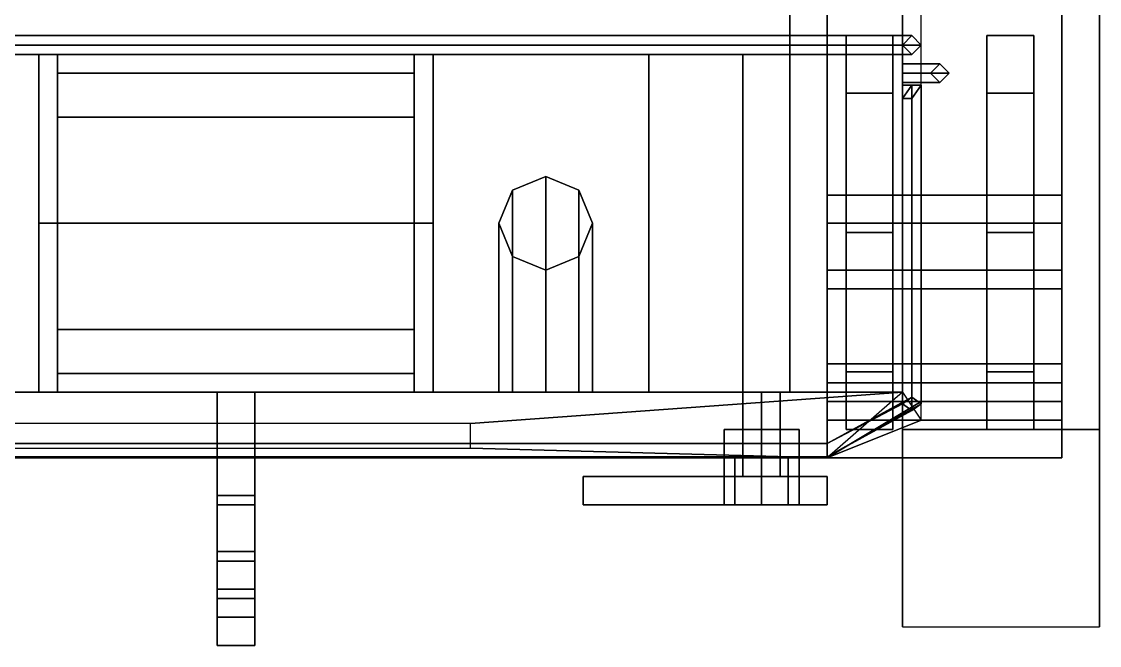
# Model space of a CAD drawing. Header units: millimetres. Extents: x -0.92 to 3, y -1.95 to 6.
# Drawn here: x -0.228 to 0.92, y -1.95 to -1.285 of the extents above; entities that cross this region are included whole.
import ezdxf

# ---------------------------------------------------------------- set-up
doc = ezdxf.new("R2010")
doc.units = ezdxf.units.MM
for name, color, linetype in [('mudguards', 6, 'Continuous'), ('tent', 5, 'Continuous'), ('tracks', 3, 'Continuous'), ('wheels', 2, 'Continuous')]:
    doc.layers.add(name, color=color, linetype=linetype)

msp = doc.modelspace()

# ---------------------------------------------------------------- linework, layer by layer
for points in [[(0.59, -1.68, 0.87), (0.59, -1.68, 0.37), (0.59, 1.61, 0.6), (0.59, 1.54, 0.87)], [(0.59, -1.68, 0.37), (0.59, 1.42, 0.37), (0.59, 1.61, 0.51), (0.59, 1.61, 0.6)], [(-0.59, -1.68, 0.37), (-0.59, 1.42, 0.37), (0.59, 1.42, 0.37), (0.59, -1.68, 0.37)], [(0.71, -1.3, 0.87), (0.71, -0.91, 0.87), (-0.71, -0.91, 0.87), (-0.71, -1.3, 0.87)], [(0.71, -1.3, 1.6), (0.71, -1.3, 0.87), (-0.71, -1.3, 0.87), (-0.71, -1.3, 1.6)], [(-0.71, -1.3, 1.6), (-0.71, -1.68, 1.43), (0.71, -1.68, 1.43), (0.71, -1.3, 1.6)], [(0.63, -1.31, 2.13), (0.63, -1.3, 2.12), (-0.63, -1.3, 2.12), (-0.63, -1.31, 2.13)], [(0.63, -1.3, 2.12), (0.63, -1.31, 2.11), (-0.63, -1.31, 2.11), (-0.63, -1.3, 2.12)], [(0.73, -1.31, 2.05), (0.72, -1.3, 2.05), (0.63, -1.3, 2.12), (0.63, -1.31, 2.13)], [(0.72, -1.3, 2.05), (0.71, -1.31, 2.05), (0.63, -1.31, 2.11), (0.63, -1.3, 2.12)], [(0.71, -1.68, 1.43), (0.71, -1.68, 0.87), (0.71, -1.3, 0.87), (0.71, -1.3, 1.6)], [(0.72, -1.3, 1.58), (0.71, -1.31, 1.59), (0.71, -1.31, 2.05), (0.72, -1.3, 2.05)], [(0.71, -1.31, 1.57), (0.71, -1.3, 1.58), (0.72, -1.3, 1.58), (0.73, -1.31, 1.57)], [(0.71, -1.3, 1.58), (0.71, -1.31, 1.59), (0.71, -1.31, 1.59), (0.72, -1.3, 1.58)], [(0.73, -1.31, 1.57), (0.72, -1.3, 1.58), (0.72, -1.3, 2.05), (0.73, -1.31, 2.05)], [(0.63, -1.31, 2.11), (0.63, -1.32, 2.12), (-0.63, -1.32, 2.12), (-0.63, -1.31, 2.11)], [(0.63, -1.32, 2.12), (0.63, -1.31, 2.13), (-0.63, -1.31, 2.13), (-0.63, -1.32, 2.12)], [(-0.44, -1.32, 0.89), (-0.54, -1.32, 0.77), (0.54, -1.32, 0.77), (0.44, -1.32, 0.89)], [(-0.54, -1.32, 0.77), (-0.54, -1.32, 0.61), (0.54, -1.32, 0.61), (0.54, -1.32, 0.77)], [(-0.54, -1.32, 0.61), (-0.54, -1.68, 0.61), (0.54, -1.68, 0.61), (0.54, -1.32, 0.61)], [(-0.44, -1.32, 1.06), (-0.44, -1.32, 0.89), (0.44, -1.32, 0.89), (0.44, -1.32, 1.06)], [(-0.44, -1.68, 1.06), (-0.44, -1.32, 1.06), (0.44, -1.32, 1.06), (0.44, -1.68, 1.06)], [(-0.21, -1.32, 0.61), (-0.21, -1.68, 0.93), (-0.21, -1.5, 1.02), (-0.21, -1.32, 1.02)], [(-0.21, -1.32, 1.02), (-0.21, -1.5, 1.02), (-0.19, -1.5, 1.02), (-0.19, -1.32, 1.02)], [(-0.21, -1.68, 0.61), (-0.21, -1.68, 0.61), (-0.21, -1.68, 0.93), (-0.21, -1.32, 0.61)], [(-0.19, -1.5, 1.02), (-0.19, -1.68, 0.93), (-0.19, -1.32, 0.61), (-0.19, -1.32, 1.02)], [(-0.19, -1.68, 0.93), (-0.19, -1.68, 0.61), (-0.19, -1.68, 0.61), (-0.19, -1.32, 0.61)], [(0.19, -1.32, 0.61), (0.19, -1.68, 0.93), (0.19, -1.5, 1.02), (0.19, -1.32, 1.02)], [(0.19, -1.68, 0.61), (0.19, -1.68, 0.61), (0.19, -1.68, 0.93), (0.19, -1.32, 0.61)], [(0.19, -1.32, 1.02), (0.19, -1.5, 1.02), (0.21, -1.5, 1.02), (0.21, -1.32, 1.02)], [(0.21, -1.5, 1.02), (0.21, -1.68, 0.93), (0.21, -1.32, 0.61), (0.21, -1.32, 1.02)], [(0.21, -1.68, 0.93), (0.21, -1.68, 0.61), (0.21, -1.68, 0.61), (0.21, -1.32, 0.61)], [(0.44, -1.32, 0.89), (0.54, -1.32, 0.77), (0.54, -1.68, 0.77), (0.44, -1.68, 0.89)], [(0.44, -1.32, 1.06), (0.44, -1.32, 0.89), (0.44, -1.68, 0.89), (0.44, -1.68, 1.06)], [(0.54, -1.32, 0.77), (0.54, -1.32, 0.61), (0.54, -1.68, 0.61), (0.54, -1.68, 0.77)], [(0.71, -1.31, 2.05), (0.72, -1.32, 2.05), (0.63, -1.32, 2.12), (0.63, -1.31, 2.11)], [(0.72, -1.32, 2.05), (0.73, -1.31, 2.05), (0.63, -1.31, 2.13), (0.63, -1.32, 2.12)], [(0.71, -1.31, 1.59), (0.72, -1.32, 1.58), (0.72, -1.32, 2.05), (0.71, -1.31, 2.05)], [(0.71, -1.31, 1.59), (0.71, -1.32, 1.58), (0.72, -1.32, 1.58), (0.71, -1.31, 1.59)], [(0.71, -1.32, 1.58), (0.71, -1.31, 1.57), (0.73, -1.31, 1.57), (0.72, -1.32, 1.58)], [(0.72, -1.32, 1.58), (0.73, -1.31, 1.57), (0.73, -1.31, 2.05), (0.72, -1.32, 2.05)], [(0.71, -1.34, 1.38), (0.71, -1.33, 1.39), (0.75, -1.33, 1.39), (0.76, -1.34, 1.38)], [(0.71, -1.33, 1.39), (0.71, -1.34, 1.4), (0.74, -1.34, 1.4), (0.75, -1.33, 1.39)], [(0.71, -1.34, 1.54), (0.71, -1.33, 1.55), (0.75, -1.33, 1.55), (0.74, -1.34, 1.54)], [(0.71, -1.33, 1.55), (0.71, -1.34, 1.56), (0.76, -1.34, 1.56), (0.75, -1.33, 1.55)], [(0.75, -1.33, 1.39), (0.74, -1.34, 1.4), (0.74, -1.34, 1.54), (0.75, -1.33, 1.55)], [(0.76, -1.34, 1.38), (0.75, -1.33, 1.39), (0.75, -1.33, 1.55), (0.76, -1.34, 1.56)], [(0.19, -1.3869, 0.9331), (0.19, -1.34, 0.82), (-0.19, -1.34, 0.82), (-0.19, -1.3869, 0.9331)], [(0.19, -1.34, 0.82), (0.19, -1.3869, 0.7069), (-0.19, -1.3869, 0.7069), (-0.19, -1.34, 0.82)], [(0.71, -1.34, 1.4), (0.71, -1.35, 1.39), (0.75, -1.35, 1.39), (0.74, -1.34, 1.4)], [(0.71, -1.35, 1.39), (0.71, -1.34, 1.38), (0.76, -1.34, 1.38), (0.75, -1.35, 1.39)], [(0.71, -1.34, 1.56), (0.71, -1.35, 1.55), (0.75, -1.35, 1.55), (0.76, -1.34, 1.56)], [(0.71, -1.35, 1.55), (0.71, -1.34, 1.54), (0.74, -1.34, 1.54), (0.75, -1.35, 1.55)], [(0.74, -1.34, 1.4), (0.75, -1.35, 1.39), (0.75, -1.35, 1.55), (0.74, -1.34, 1.54)], [(0.75, -1.35, 1.39), (0.76, -1.34, 1.38), (0.76, -1.34, 1.56), (0.75, -1.35, 1.55)], [(0.71, -1.3671, 1.5529), (0.71, -1.3529, 1.5529), (0.73, -1.3529, 1.5529), (0.72, -1.3671, 1.5529)], [(0.71, -1.3529, 1.5529), (0.71, -1.3529, 1.5671), (0.72, -1.3529, 1.5671), (0.73, -1.3529, 1.5529)], [(0.71, -1.3529, 1.5671), (0.71, -1.3671, 1.5671), (0.71, -1.3671, 1.5671), (0.72, -1.3529, 1.5671)], [(0.72, -1.3529, 1.5671), (0.71, -1.3671, 1.5671), (0.71, -1.6923, 1.8923), (0.72, -1.6853, 1.8994)], [(0.72, -1.3671, 1.5529), (0.73, -1.3529, 1.5529), (0.73, -1.6923, 1.8923), (0.72, -1.6994, 1.8853)], [(0.73, -1.3529, 1.5529), (0.72, -1.3529, 1.5671), (0.72, -1.6853, 1.8994), (0.73, -1.6923, 1.8923)], [(0.71, -1.3671, 1.5671), (0.71, -1.3671, 1.5529), (0.72, -1.3671, 1.5529), (0.71, -1.3671, 1.5671)], [(0.71, -1.3671, 1.5671), (0.72, -1.3671, 1.5529), (0.72, -1.6994, 1.8853), (0.71, -1.6923, 1.8923)], [(0.19, -1.5, 0.98), (0.19, -1.3869, 0.9331), (-0.19, -1.3869, 0.9331), (-0.19, -1.5, 0.98)], [(0.19, -1.3869, 0.7069), (0.19, -1.5, 0.66), (-0.19, -1.5, 0.66), (-0.19, -1.3869, 0.7069)], [(0.33, -1.45, 0.64), (0.2946, -1.4646, 0.6546), (0.2946, -1.4646, 0.98), (0.33, -1.45, 0.98)], [(0.33, -1.68, 0.64), (0.2946, -1.68, 0.6546), (0.2946, -1.4646, 0.6546), (0.33, -1.45, 0.64)], [(0.3654, -1.4646, 0.6546), (0.33, -1.45, 0.64), (0.33, -1.45, 0.98), (0.3654, -1.4646, 0.98)], [(0.3654, -1.68, 0.6546), (0.33, -1.68, 0.64), (0.33, -1.45, 0.64), (0.3654, -1.4646, 0.6546)], [(0.2946, -1.4646, 0.6546), (0.28, -1.5, 0.69), (0.28, -1.5, 0.98), (0.2946, -1.4646, 0.98)], [(0.2946, -1.68, 0.6546), (0.28, -1.68, 0.69), (0.28, -1.5, 0.69), (0.2946, -1.4646, 0.6546)], [(0.38, -1.5, 0.69), (0.3654, -1.4646, 0.6546), (0.3654, -1.4646, 0.98), (0.38, -1.5, 0.98)], [(0.38, -1.68, 0.69), (0.3654, -1.68, 0.6546), (0.3654, -1.4646, 0.6546), (0.38, -1.5, 0.69)], [(-0.21, -1.5, 1.02), (-0.21, -1.68, 0.93), (-0.19, -1.68, 0.93), (-0.19, -1.5, 1.02)], [(0.19, -1.6131, 0.9331), (0.19, -1.5, 0.98), (-0.19, -1.5, 0.98), (-0.19, -1.6131, 0.9331)], [(0.19, -1.5, 0.66), (0.19, -1.6131, 0.7069), (-0.19, -1.6131, 0.7069), (-0.19, -1.5, 0.66)], [(0.19, -1.5, 1.02), (0.19, -1.68, 0.93), (0.21, -1.68, 0.93), (0.21, -1.5, 1.02)], [(0.28, -1.5, 0.69), (0.2946, -1.5354, 0.7254), (0.2946, -1.5354, 0.98), (0.28, -1.5, 0.98)], [(0.28, -1.68, 0.69), (0.2946, -1.68, 0.7254), (0.2946, -1.5354, 0.7254), (0.28, -1.5, 0.69)], [(0.3654, -1.5354, 0.7254), (0.38, -1.5, 0.69), (0.38, -1.5, 0.98), (0.3654, -1.5354, 0.98)], [(0.3654, -1.68, 0.7254), (0.38, -1.68, 0.69), (0.38, -1.5, 0.69), (0.3654, -1.5354, 0.7254)], [(0.2946, -1.5354, 0.7254), (0.33, -1.55, 0.74), (0.33, -1.55, 0.98), (0.2946, -1.5354, 0.98)], [(0.2946, -1.68, 0.7254), (0.33, -1.68, 0.74), (0.33, -1.55, 0.74), (0.2946, -1.5354, 0.7254)], [(0.33, -1.55, 0.74), (0.3654, -1.5354, 0.7254), (0.3654, -1.5354, 0.98), (0.33, -1.55, 0.98)], [(0.33, -1.68, 0.74), (0.3654, -1.68, 0.7254), (0.3654, -1.5354, 0.7254), (0.33, -1.55, 0.74)], [(0.19, -1.66, 0.82), (0.19, -1.6131, 0.9331), (-0.19, -1.6131, 0.9331), (-0.19, -1.66, 0.82)], [(0.19, -1.6131, 0.7069), (0.19, -1.66, 0.82), (-0.19, -1.66, 0.82), (-0.19, -1.6131, 0.7069)], [(-0.71, -1.68, 1.43), (-0.44, -1.68, 1.06), (0.44, -1.68, 1.06), (0.71, -1.68, 1.43)], [(-0.54, -1.68, 0.61), (-0.59, -1.68, 0.37), (0.59, -1.68, 0.37), (0.54, -1.68, 0.61)], [(-0.21, -1.68, 0.93), (-0.21, -1.68, 0.61), (-0.19, -1.68, 0.61), (-0.19, -1.68, 0.93)], [(-0.02, -1.68, 0.44), (-0.02, -1.79, 0.44), (-0.02, -1.8, 0.5), (-0.02, -1.68, 0.5)], [(0.02, -1.68, 0.44), (0.02, -1.79, 0.44), (-0.02, -1.79, 0.44), (-0.02, -1.68, 0.44)], [(-0.02, -1.68, 0.5), (-0.02, -1.8, 0.5), (0.02, -1.8, 0.5), (0.02, -1.68, 0.5)], [(0.02, -1.8, 0.5), (0.02, -1.79, 0.44), (0.02, -1.68, 0.44), (0.02, -1.68, 0.5)], [(0.19, -1.68, 0.93), (0.19, -1.68, 0.61), (0.21, -1.68, 0.61), (0.21, -1.68, 0.93)], [(0.28, -1.68, 0.69), (0.3654, -1.68, 0.7254), (0.33, -1.68, 0.74), (0.2946, -1.68, 0.7254)], [(0.2946, -1.68, 0.6546), (0.38, -1.68, 0.69), (0.3654, -1.68, 0.7254), (0.28, -1.68, 0.69)], [(0.33, -1.68, 0.64), (0.3654, -1.68, 0.6546), (0.38, -1.68, 0.69), (0.2946, -1.68, 0.6546)], [(0.44, -1.68, 1.06), (0.44, -1.68, 0.89), (0.71, -1.68, 0.87), (0.71, -1.68, 1.43)], [(0.44, -1.68, 0.89), (0.59, -1.68, 0.87), (0.71, -1.68, 0.87)], [(0.44, -1.68, 0.89), (0.54, -1.68, 0.77), (0.59, -1.68, 0.87)], [(0.54, -1.68, 0.77), (0.54, -1.68, 0.61), (0.59, -1.68, 0.37), (0.59, -1.68, 0.87)], [(0.56, -1.68, 1.13), (0.54, -1.68, 1.11), (0.54, -1.77, 1.11), (0.56, -1.77, 1.13)], [(0.54, -1.68, 1.11), (0.56, -1.68, 1.09), (0.56, -1.77, 1.09), (0.54, -1.77, 1.11)], [(0.58, -1.68, 1.11), (0.56, -1.68, 1.13), (0.56, -1.77, 1.13), (0.58, -1.77, 1.11)], [(0.56, -1.68, 1.09), (0.58, -1.68, 1.11), (0.58, -1.77, 1.11), (0.56, -1.77, 1.09)], [(0.73, -1.6923, 1.8923), (0.72, -1.6853, 1.8994), (0.63, -1.7348, 1.9489), (0.63, -1.7489, 1.9489)], [(0.72, -1.6853, 1.8994), (0.71, -1.6923, 1.8923), (0.63, -1.7348, 1.9348), (0.63, -1.7348, 1.9489)], [(0.71, -1.6923, 1.8923), (0.72, -1.6994, 1.8853), (0.63, -1.7489, 1.9348), (0.63, -1.7348, 1.9348)], [(0.72, -1.6994, 1.8853), (0.73, -1.6923, 1.8923), (0.63, -1.7489, 1.9489), (0.63, -1.7489, 1.9348)], [(0.52, -1.72, 1.12), (0.52, -1.75, 1.12), (0.52, -1.75, 1.24), (0.52, -1.72, 1.24)], [(0.6, -1.72, 1.24), (0.6, -1.72, 1.12), (0.52, -1.72, 1.12), (0.52, -1.72, 1.24)], [(0.6, -1.72, 1.12), (0.6, -1.75, 1.12), (0.52, -1.75, 1.12), (0.52, -1.72, 1.12)], [(0.52, -1.72, 1.24), (0.52, -1.75, 1.24), (0.6, -1.75, 1.24), (0.6, -1.72, 1.24)], [(0.6, -1.75, 1.24), (0.6, -1.75, 1.12), (0.6, -1.72, 1.12), (0.6, -1.72, 1.24)], [(0.63, -1.7489, 1.9489), (0.63, -1.7348, 1.9489), (-0.63, -1.7348, 1.9489), (-0.63, -1.7489, 1.9489)], [(0.63, -1.7348, 1.9489), (0.63, -1.7348, 1.9348), (-0.63, -1.7348, 1.9348), (-0.63, -1.7348, 1.9489)], [(0.63, -1.7348, 1.9348), (0.63, -1.7489, 1.9348), (-0.63, -1.7489, 1.9348), (-0.63, -1.7348, 1.9348)], [(0.63, -1.7489, 1.9348), (0.63, -1.7489, 1.9489), (-0.63, -1.7489, 1.9489), (-0.63, -1.7489, 1.9348)], [(0.52, -1.75, 1.24), (0.52, -1.75, 1.12), (0.6, -1.75, 1.12), (0.6, -1.75, 1.24)], [(0.5317, -1.75, 1.2283), (0.52, -1.75, 1.2), (0.52, -1.8, 1.2), (0.5317, -1.8, 1.2283)], [(0.52, -1.75, 1.2), (0.5317, -1.75, 1.1717), (0.5317, -1.8, 1.1717), (0.52, -1.8, 1.2)], [(0.56, -1.75, 1.24), (0.5317, -1.75, 1.2283), (0.5317, -1.8, 1.2283), (0.56, -1.8, 1.24)], [(0.5317, -1.75, 1.1717), (0.56, -1.75, 1.16), (0.56, -1.8, 1.16), (0.5317, -1.8, 1.1717)], [(0.5883, -1.75, 1.2283), (0.56, -1.75, 1.24), (0.56, -1.8, 1.24), (0.5883, -1.8, 1.2283)], [(0.56, -1.75, 1.16), (0.5883, -1.75, 1.1717), (0.5883, -1.8, 1.1717), (0.56, -1.8, 1.16)], [(0.6, -1.75, 1.2), (0.5883, -1.75, 1.2283), (0.5883, -1.8, 1.2283), (0.6, -1.8, 1.2)], [(0.5883, -1.75, 1.1717), (0.6, -1.75, 1.2), (0.6, -1.8, 1.2), (0.5883, -1.8, 1.1717)], [(0.37, -1.77, 1.02), (0.37, -1.8, 1.02), (0.37, -1.8, 1.15), (0.37, -1.77, 1.15)], [(0.63, -1.77, 1.15), (0.63, -1.77, 1.02), (0.37, -1.77, 1.02), (0.37, -1.77, 1.15)], [(0.63, -1.77, 1.02), (0.63, -1.8, 1.02), (0.37, -1.8, 1.02), (0.37, -1.77, 1.02)], [(0.37, -1.77, 1.15), (0.37, -1.8, 1.15), (0.63, -1.8, 1.15), (0.63, -1.77, 1.15)], [(0.63, -1.8, 1.15), (0.63, -1.8, 1.02), (0.63, -1.77, 1.02), (0.63, -1.77, 1.15)], [(-0.02, -1.79, 0.44), (-0.02, -1.85, 0.38), (-0.02, -1.86, 0.44), (-0.02, -1.8, 0.5)], [(0.02, -1.79, 0.44), (0.02, -1.85, 0.38), (-0.02, -1.85, 0.38), (-0.02, -1.79, 0.44)], [(0.02, -1.86, 0.44), (0.02, -1.85, 0.38), (0.02, -1.79, 0.44), (0.02, -1.8, 0.5)], [(-0.02, -1.8, 0.5), (-0.02, -1.86, 0.44), (0.02, -1.86, 0.44), (0.02, -1.8, 0.5)], [(0.37, -1.8, 1.15), (0.37, -1.8, 1.02), (0.63, -1.8, 1.02), (0.63, -1.8, 1.15)], [(0.6, -1.8, 1.2), (0.5317, -1.8, 1.2283), (0.52, -1.8, 1.2), (0.5883, -1.8, 1.1717)], [(0.5883, -1.8, 1.1717), (0.52, -1.8, 1.2), (0.5317, -1.8, 1.1717), (0.56, -1.8, 1.16)], [(0.5883, -1.8, 1.2283), (0.56, -1.8, 1.24), (0.5317, -1.8, 1.2283), (0.6, -1.8, 1.2)], [(-0.02, -1.85, 0.38), (-0.02, -1.9, 0.38), (-0.02, -1.89, 0.44), (-0.02, -1.86, 0.44)], [(0.02, -1.85, 0.38), (0.02, -1.9, 0.38), (-0.02, -1.9, 0.38), (-0.02, -1.85, 0.38)], [(-0.02, -1.86, 0.44), (-0.02, -1.89, 0.44), (0.02, -1.89, 0.44), (0.02, -1.86, 0.44)], [(0.02, -1.89, 0.44), (0.02, -1.9, 0.38), (0.02, -1.85, 0.38), (0.02, -1.86, 0.44)], [(-0.02, -1.9, 0.38), (-0.02, -1.95, 0.44), (-0.02, -1.92, 0.48), (-0.02, -1.89, 0.44)], [(-0.02, -1.89, 0.44), (-0.02, -1.92, 0.48), (0.02, -1.92, 0.48), (0.02, -1.89, 0.44)], [(0.02, -1.92, 0.48), (0.02, -1.95, 0.44), (0.02, -1.9, 0.38), (0.02, -1.89, 0.44)], [(0.02, -1.9, 0.38), (0.02, -1.95, 0.44), (-0.02, -1.95, 0.44), (-0.02, -1.9, 0.38)], [(-0.02, -1.92, 0.48), (-0.02, -1.92, 0.52), (0.02, -1.92, 0.52), (0.02, -1.92, 0.48)], [(-0.02, -1.92, 0.52), (-0.02, -1.95, 0.52), (0.02, -1.95, 0.52), (0.02, -1.92, 0.52)], [(-0.02, -1.95, 0.44), (-0.02, -1.95, 0.52), (-0.02, -1.92, 0.52), (-0.02, -1.92, 0.48)], [(0.02, -1.92, 0.52), (0.02, -1.95, 0.52), (0.02, -1.95, 0.44), (0.02, -1.92, 0.48)], [(0.02, -1.95, 0.44), (0.02, -1.95, 0.52), (-0.02, -1.95, 0.52), (-0.02, -1.95, 0.44)]]:
    msp.add_3dface(points)
at = {"layer": 'mudguards'}
for points in [[(0.71, -0.03, 0.87), (0.71, -1.72, 0.87), (0.92, -1.72, 0.87), (0.92, -0.03, 0.87)], [(0.92, -0.03, 0.87), (0.92, -1.72, 0.87), (0.92, -1.69, 0.81), (0.92, -0.03, 0.81)], [(0.71, -1.69, 0.81), (0.71, -1.89, 0.48), (0.71, -1.93, 0.5), (0.71, -1.72, 0.87)], [(0.92, -1.72, 0.87), (0.92, -1.93, 0.5), (0.92, -1.89, 0.48), (0.92, -1.69, 0.81)], [(0.71, -1.72, 0.87), (0.71, -1.93, 0.5), (0.92, -1.93, 0.5), (0.92, -1.72, 0.87)]]:
    msp.add_3dface(points, dxfattribs=at)
at = {"layer": 'tent'}
for points in [[(-0.63, -1.31, 2.13), (0.63, -1.31, 2.13), (0.63, -0.89, 2.1), (-0.63, -0.89, 2.1)], [(0.73, -0.89, 2.03), (0.63, -0.89, 2.1), (0.63, -1.31, 2.13), (0.73, -1.31, 2.05)], [(-0.63, -1.75, 1.95), (0.63, -1.75, 1.95), (0.63, -1.31, 2.13), (-0.63, -1.31, 2.13)], [(0.63, -1.75, 1.95), (0.73, -1.69, 1.89), (0.73, -1.31, 2.05), (0.63, -1.31, 2.13)], [(-0.71, -1.68, 1.43), (0.71, -1.68, 1.43), (0.25, -1.7135, 1.66), (-0.25, -1.7135, 1.66)], [(0.25, -1.7135, 1.66), (0.71, -1.68, 1.43), (0.63, -1.75, 1.91), (0.25, -1.7398, 1.84)], [(0.73, -1.71, 1.85), (0.63, -1.75, 1.91), (0.63, -1.68, 1.43), (0.71, -1.68, 1.43)], [(0.73, -1.69, 1.89), (0.63, -1.75, 1.95), (0.63, -1.75, 1.91), (0.73, -1.71, 1.85)], [(-0.25, -1.7398, 1.84), (0.25, -1.7398, 1.84), (0.63, -1.75, 1.91), (-0.63, -1.75, 1.91)], [(-0.63, -1.75, 1.91), (0.63, -1.75, 1.91), (0.63, -1.75, 1.95), (-0.63, -1.75, 1.95)]]:
    msp.add_3dface(points, dxfattribs=at)
at = {"layer": 'tracks'}
for points in [[(0.63, -1.1), (0.63, -1.5, 0.16), (0.63, -1.47, 0.18), (0.63, -1.1, 0.03)], [(0.88, -1.1), (0.88, -1.5, 0.16), (0.63, -1.5, 0.16), (0.63, -1.1)], [(0.63, -1.1, 0.03), (0.63, -1.47, 0.18), (0.88, -1.47, 0.18), (0.88, -1.1, 0.03)], [(0.88, -1.47, 0.18), (0.88, -1.5, 0.16), (0.88, -1.1), (0.88, -1.1, 0.03)], [(0.88, -1.57, 0.69), (0.88, -1.15, 0.69), (0.63, -1.15, 0.69), (0.63, -1.57, 0.69)], [(0.63, -1.57, 0.69), (0.63, -1.15, 0.69), (0.63, -1.15, 0.66), (0.63, -1.55, 0.66)], [(0.63, -1.55, 0.66), (0.63, -1.15, 0.66), (0.88, -1.15, 0.66), (0.88, -1.55, 0.66)], [(0.88, -1.15, 0.66), (0.88, -1.15, 0.69), (0.88, -1.57, 0.69), (0.88, -1.55, 0.66)], [(0.63, -1.47, 0.18), (0.63, -1.65, 0.29), (0.88, -1.65, 0.29), (0.88, -1.47, 0.18)], [(0.63, -1.5, 0.16), (0.63, -1.69, 0.27), (0.63, -1.65, 0.29), (0.63, -1.47, 0.18)], [(0.88, -1.65, 0.29), (0.88, -1.69, 0.27), (0.88, -1.5, 0.16), (0.88, -1.47, 0.18)], [(0.88, -1.5, 0.16), (0.88, -1.69, 0.27), (0.63, -1.69, 0.27), (0.63, -1.5, 0.16)], [(0.63, -1.67, 0.62), (0.63, -1.57, 0.69), (0.63, -1.55, 0.66), (0.63, -1.65, 0.59)], [(0.63, -1.65, 0.59), (0.63, -1.55, 0.66), (0.88, -1.55, 0.66), (0.88, -1.65, 0.59)], [(0.88, -1.55, 0.66), (0.88, -1.57, 0.69), (0.88, -1.67, 0.62), (0.88, -1.65, 0.59)], [(0.88, -1.67, 0.62), (0.88, -1.57, 0.69), (0.63, -1.57, 0.69), (0.63, -1.67, 0.62)], [(0.63, -1.75, 0.51), (0.63, -1.67, 0.62), (0.63, -1.65, 0.59), (0.63, -1.71, 0.51)], [(0.63, -1.71, 0.51), (0.63, -1.65, 0.59), (0.88, -1.65, 0.59), (0.88, -1.71, 0.51)], [(0.63, -1.69, 0.27), (0.63, -1.75, 0.38), (0.63, -1.71, 0.4), (0.63, -1.65, 0.29)], [(0.63, -1.65, 0.29), (0.63, -1.71, 0.4), (0.88, -1.71, 0.4), (0.88, -1.65, 0.29)], [(0.88, -1.65, 0.59), (0.88, -1.67, 0.62), (0.88, -1.75, 0.51), (0.88, -1.71, 0.51)], [(0.88, -1.71, 0.4), (0.88, -1.75, 0.38), (0.88, -1.69, 0.27), (0.88, -1.65, 0.29)], [(0.88, -1.75, 0.51), (0.88, -1.67, 0.62), (0.63, -1.67, 0.62), (0.63, -1.75, 0.51)], [(0.88, -1.69, 0.27), (0.88, -1.75, 0.38), (0.63, -1.75, 0.38), (0.63, -1.69, 0.27)], [(0.63, -1.75, 0.38), (0.63, -1.75, 0.51), (0.63, -1.71, 0.51), (0.63, -1.71, 0.4)], [(0.63, -1.71, 0.4), (0.63, -1.71, 0.51), (0.88, -1.71, 0.51), (0.88, -1.71, 0.4)], [(0.88, -1.71, 0.51), (0.88, -1.75, 0.51), (0.88, -1.75, 0.38), (0.88, -1.71, 0.4)], [(0.88, -1.75, 0.38), (0.88, -1.75, 0.51), (0.63, -1.75, 0.51), (0.63, -1.75, 0.38)]]:
    msp.add_3dface(points, dxfattribs=at)
at = {"layer": 'wheels'}
for points in [[(0.7, -1.3, 0.44), (0.7, -1.3615, 0.2915), (0.65, -1.3615, 0.2915), (0.65, -1.3, 0.44)], [(0.65, -1.3, 0.44), (0.65, -1.6585, 0.2915), (0.65, -1.72, 0.44), (0.65, -1.3615, 0.5885)], [(0.65, -1.3615, 0.2915), (0.65, -1.51, 0.23), (0.65, -1.6585, 0.2915), (0.65, -1.3, 0.44)], [(0.7, -1.3615, 0.5885), (0.7, -1.3, 0.44), (0.65, -1.3, 0.44), (0.65, -1.3615, 0.5885)], [(0.7, -1.72, 0.44), (0.7, -1.3615, 0.2915), (0.7, -1.3, 0.44), (0.7, -1.6585, 0.5885)], [(0.7, -1.6585, 0.5885), (0.7, -1.3, 0.44), (0.7, -1.3615, 0.5885), (0.7, -1.51, 0.65)], [(0.8, -1.3615, 0.2915), (0.8, -1.51, 0.23), (0.8, -1.6585, 0.2915), (0.8, -1.3, 0.44)], [(0.8, -1.3, 0.44), (0.8, -1.6585, 0.2915), (0.8, -1.72, 0.44), (0.8, -1.3615, 0.5885)], [(0.85, -1.3, 0.44), (0.85, -1.3615, 0.2915), (0.8, -1.3615, 0.2915), (0.8, -1.3, 0.44)], [(0.85, -1.3615, 0.5885), (0.85, -1.3, 0.44), (0.8, -1.3, 0.44), (0.8, -1.3615, 0.5885)], [(0.85, -1.72, 0.44), (0.85, -1.3615, 0.2915), (0.85, -1.3, 0.44), (0.85, -1.6585, 0.5885)], [(0.85, -1.6585, 0.5885), (0.85, -1.3, 0.44), (0.85, -1.3615, 0.5885), (0.85, -1.51, 0.65)], [(0.7, -1.3615, 0.2915), (0.7, -1.51, 0.23), (0.65, -1.51, 0.23), (0.65, -1.3615, 0.2915)], [(0.65, -1.3615, 0.5885), (0.65, -1.72, 0.44), (0.65, -1.6585, 0.5885), (0.65, -1.51, 0.65)], [(0.7, -1.51, 0.65), (0.7, -1.3615, 0.5885), (0.65, -1.3615, 0.5885), (0.65, -1.51, 0.65)], [(0.7, -1.6585, 0.2915), (0.7, -1.51, 0.23), (0.7, -1.3615, 0.2915), (0.7, -1.72, 0.44)], [(0.85, -1.3615, 0.2915), (0.85, -1.51, 0.23), (0.8, -1.51, 0.23), (0.8, -1.3615, 0.2915)], [(0.8, -1.3615, 0.5885), (0.8, -1.72, 0.44), (0.8, -1.6585, 0.5885), (0.8, -1.51, 0.65)], [(0.85, -1.51, 0.65), (0.85, -1.3615, 0.5885), (0.8, -1.3615, 0.5885), (0.8, -1.51, 0.65)], [(0.85, -1.6585, 0.2915), (0.85, -1.51, 0.23), (0.85, -1.3615, 0.2915), (0.85, -1.72, 0.44)], [(0.7, -1.51, 0.23), (0.7, -1.6585, 0.2915), (0.65, -1.6585, 0.2915), (0.65, -1.51, 0.23)], [(0.7, -1.6585, 0.5885), (0.7, -1.51, 0.65), (0.65, -1.51, 0.65), (0.65, -1.6585, 0.5885)], [(0.85, -1.51, 0.23), (0.85, -1.6585, 0.2915), (0.8, -1.6585, 0.2915), (0.8, -1.51, 0.23)], [(0.85, -1.6585, 0.5885), (0.85, -1.51, 0.65), (0.8, -1.51, 0.65), (0.8, -1.6585, 0.5885)], [(0.7, -1.6585, 0.2915), (0.7, -1.72, 0.44), (0.65, -1.72, 0.44), (0.65, -1.6585, 0.2915)], [(0.7, -1.72, 0.44), (0.7, -1.6585, 0.5885), (0.65, -1.6585, 0.5885), (0.65, -1.72, 0.44)], [(0.85, -1.6585, 0.2915), (0.85, -1.72, 0.44), (0.8, -1.72, 0.44), (0.8, -1.6585, 0.2915)], [(0.85, -1.72, 0.44), (0.85, -1.6585, 0.5885), (0.8, -1.6585, 0.5885), (0.8, -1.72, 0.44)]]:
    msp.add_3dface(points, dxfattribs=at)

doc.saveas('drawing.dxf')
